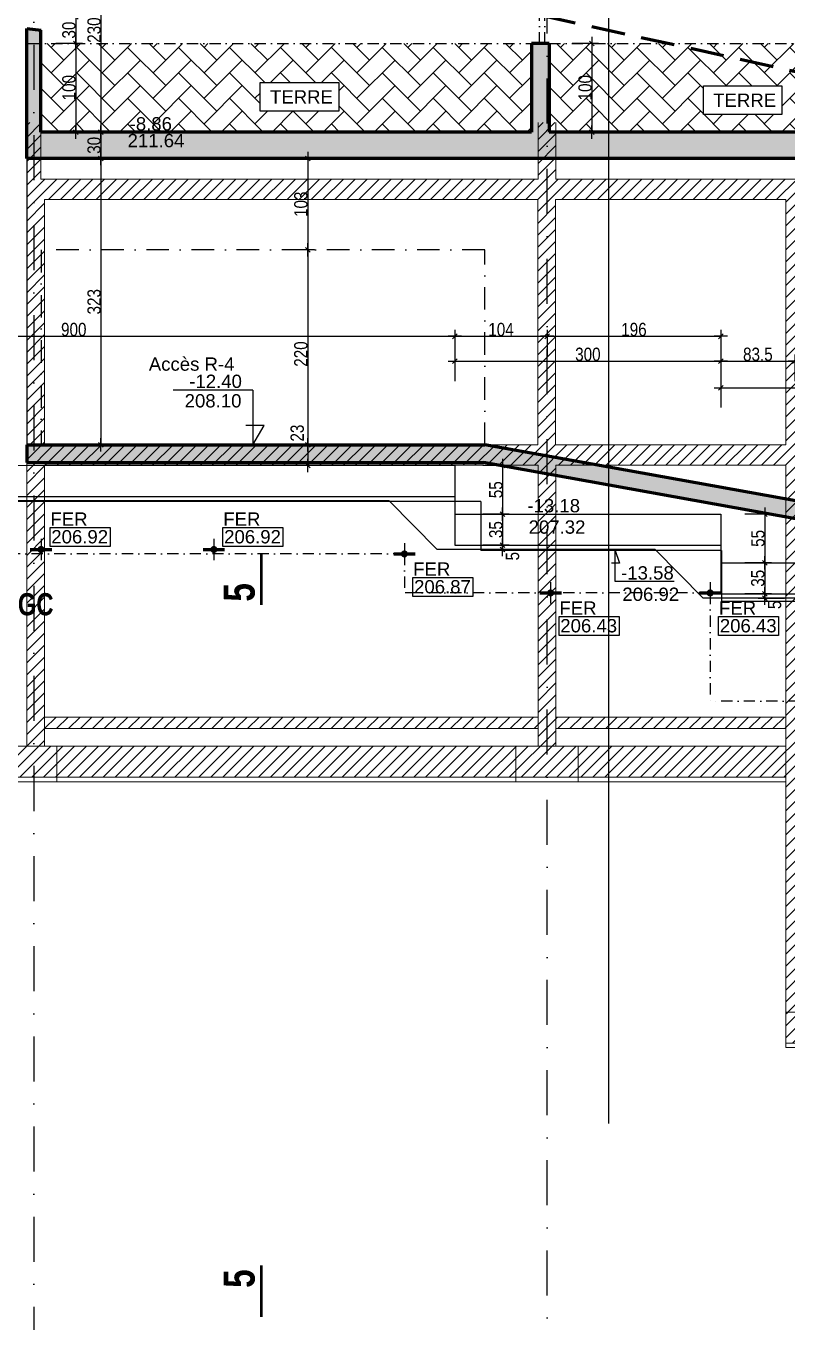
# Model space of a CAD drawing. Header units: millimetres. Extents: x -26249 to 60250, y -21218 to 23336.
# Drawn here: x 15202 to 16061, y 889 to 2352 of the extents above; entities that cross this region are included whole.
import ezdxf
from ezdxf.enums import TextEntityAlignment as Align

# ---------------------------------------------------------------- set-up
doc = ezdxf.new("R2010")
doc.units = ezdxf.units.MM
doc.linetypes.add('CACHEX2', pattern=[19.05, 12.7, -6.35])
doc.linetypes.add('TIRETPTX2', pattern=[50.8, 25.4, -12.7, 0, -12.7])
for name, color, linetype in [('01-coupe soussol', 253, 'Continuous'), ('01_cote_gen', 4, 'Continuous'), ('01_linteaux', 2, 'Continuous'), ('01_poch_BN', 9, 'Continuous'), ('01_poch_murs', 253, 'Continuous'), ('01_texte', 230, 'Continuous'), ('AA_COTES', 2, 'Continuous')]:
    doc.layers.add(name, color=color, linetype=linetype)
doc.layers.add('01_murs_coup', color=5, linetype='Continuous', lineweight=60)
doc.styles.add('impact', font='impact.ttf')
doc.styles.add('MATTE_TXT', font='arial.ttf')
doc.styles.add('STYLE2', font='ARIALN.TTF')
doc.dimstyles.new('JB50', dxfattribs={"dimscale": 0.1, "dimtxt": 150, "dimasz": 15, "dimexe": 0.1, "dimexo": 0.1, "dimgap": 0.09, "dimtad": 1, "dimdec": 1, "dimdsep": 46, "dimtxsty": 'STYLE2', "dimblk1": 'BOND_G', "dimblk2": 'BOND_D', "dimsah": 1, "dimcen": 1.5, "dimdle": 0.01, "dimse1": 1, "dimse2": 1, "dimclrd": 4, "dimclre": 2, "dimclrt": 6, "dimazin": 2, "dimtfac": 2.333333, "dimtdec": 1, "dimtix": 1, "dimtmove": 2, "dimatfit": 3, "dimldrblk": 'BOND_G', "dimfxl": 1, "dimtolj": 1, "dimtzin": 0, "dimarcsym": 0})
pattern_1 = [(45, (-13484.1425, 5706.199), (-6.735192, 6.735192), [])]

# ---------------------------------------------------------------- blocks, each defined once
blk = doc.blocks.new('BOND_G')
at = {"layer": 'AA_COTES', "color": 0}
for p, q in [((0, -5), (0, 15)), ((5, 0), (-5, 0)), ((1.77, 1.77), (-1.77, -1.77))]:
    blk.add_line(p, q, dxfattribs=at)
blk = doc.blocks.new('BOND_D')
at = {"layer": 'AA_COTES', "color": 0}
for p, q in [((5, 0), (-5, 0)), ((-1.77, -1.77), (1.77, 1.77)), ((0, 5), (0, -15))]:
    blk.add_line(p, q, dxfattribs=at)
blk = doc.blocks.new('*D992')
at = {"layer": '01_cote_gen', "color": 4, "lineweight": -2, "transparency": 16777216}
blk.add_line((14787.6, 2001.7), (15684.6, 2001.7), dxfattribs=at)
at = {"layer": 'Defpoints', "color": 0, "transparency": 16777216}
for p in [(15686.1, 2001.7), (14786.1, 1824.8), (15686.1, 1824.8)]:
    blk.add_point(p, dxfattribs=at)
at = {"layer": '01_cote_gen', "color": 4, "lineweight": -2, "transparency": 16777216, "xscale": 1.5, "yscale": 1.5, "zscale": 1.5, "rotation": 180}
blk.add_blockref('BOND_G', (14786.1, 2001.7), dxfattribs=at)
at = {"layer": '01_cote_gen', "color": 4, "lineweight": -2, "transparency": 16777216, "xscale": 1.5, "yscale": 1.5, "zscale": 1.5}
blk.add_blockref('BOND_D', (15686.1, 2001.7), dxfattribs=at)
at = {"layer": '01_cote_gen', "color": 6, "transparency": 16777216, "insert": (15256, 2009.3), "char_height": 15, "attachment_point": 5, "style": 'STYLE2'}
blk.add_mtext('\\A1;900', dxfattribs=at)
blk = doc.blocks.new('*D995')
at = {"layer": '01_cote_gen', "color": 4, "lineweight": -2, "transparency": 16777216}
blk.add_line((15687.6, 1973.6), (15984.6, 1973.6), dxfattribs=at)
at = {"layer": 'Defpoints', "color": 0, "transparency": 16777216}
for p in [(15686.1, 1981.9), (15986.1, 1973.6), (15986.1, 1772.7)]:
    blk.add_point(p, dxfattribs=at)
at = {"layer": '01_cote_gen', "color": 4, "lineweight": -2, "transparency": 16777216, "xscale": 1.5, "yscale": 1.5, "zscale": 1.5, "rotation": 180}
blk.add_blockref('BOND_G', (15686.1, 1973.6), dxfattribs=at)
at = {"layer": '01_cote_gen', "color": 4, "lineweight": -2, "transparency": 16777216, "xscale": 1.5, "yscale": 1.5, "zscale": 1.5}
blk.add_blockref('BOND_D', (15986.1, 1973.6), dxfattribs=at)
at = {"layer": '01_cote_gen', "color": 6, "transparency": 16777216, "insert": (15836.1, 1981.3), "char_height": 15, "attachment_point": 5, "style": 'STYLE2'}
blk.add_mtext('\\A1;300', dxfattribs=at)
blk = doc.blocks.new('*D996')
at = {"layer": '01_cote_gen', "color": 4, "lineweight": -2, "transparency": 16777216}
blk.add_line((15987.6, 1943.7), (16284.6, 1943.7), dxfattribs=at)
at = {"layer": 'Defpoints', "color": 0, "transparency": 16777216}
for p in [(15986.1, 1951.1), (16286.1, 1943.7), (16286.1, 1746.3)]:
    blk.add_point(p, dxfattribs=at)
at = {"layer": '01_cote_gen', "color": 4, "lineweight": -2, "transparency": 16777216, "xscale": 1.5, "yscale": 1.5, "zscale": 1.5, "rotation": 180}
blk.add_blockref('BOND_G', (15986.1, 1943.7), dxfattribs=at)
at = {"layer": '01_cote_gen', "color": 4, "lineweight": -2, "transparency": 16777216, "xscale": 1.5, "yscale": 1.5, "zscale": 1.5}
blk.add_blockref('BOND_D', (16286.1, 1943.7), dxfattribs=at)
at = {"layer": '01_cote_gen', "color": 6, "transparency": 16777216, "insert": (16136.1, 1951.3), "char_height": 15, "attachment_point": 5, "style": 'STYLE2'}
blk.add_mtext('\\A1;300', dxfattribs=at)
blk = doc.blocks.new('*D997')
at = {"layer": '01_cote_gen', "color": 4, "lineweight": -2, "transparency": 16777216}
blk.add_line((15687.6, 2001.7), (15788.6, 2001.7), dxfattribs=at)
at = {"layer": 'Defpoints', "color": 0, "transparency": 16777216}
for p in [(15686.1, 1994.2), (15790.1, 2001.7), (15790.1, -192.7)]:
    blk.add_point(p, dxfattribs=at)
at = {"layer": '01_cote_gen', "color": 4, "lineweight": -2, "transparency": 16777216, "xscale": 1.5, "yscale": 1.5, "zscale": 1.5, "rotation": 180}
blk.add_blockref('BOND_G', (15686.1, 2001.7), dxfattribs=at)
at = {"layer": '01_cote_gen', "color": 4, "lineweight": -2, "transparency": 16777216, "xscale": 1.5, "yscale": 1.5, "zscale": 1.5}
blk.add_blockref('BOND_D', (15790.1, 2001.7), dxfattribs=at)
at = {"layer": '01_cote_gen', "color": 6, "transparency": 16777216, "insert": (15738.1, 2009.3), "char_height": 15, "attachment_point": 5, "style": 'STYLE2'}
blk.add_mtext('\\A1;104', dxfattribs=at)
blk = doc.blocks.new('*D998')
at = {"layer": '01_cote_gen', "color": 4, "lineweight": -2, "transparency": 16777216}
blk.add_line((15791.6, 2001.7), (15984.6, 2001.7), dxfattribs=at)
at = {"layer": 'Defpoints', "color": 0, "transparency": 16777216}
for p in [(15790.1, 1994.2), (15986.1, 2001.7), (15986.1, 1951.2)]:
    blk.add_point(p, dxfattribs=at)
at = {"layer": '01_cote_gen', "color": 4, "lineweight": -2, "transparency": 16777216, "xscale": 1.5, "yscale": 1.5, "zscale": 1.5, "rotation": 180}
blk.add_blockref('BOND_G', (15790.1, 2001.7), dxfattribs=at)
at = {"layer": '01_cote_gen', "color": 4, "lineweight": -2, "transparency": 16777216, "xscale": 1.5, "yscale": 1.5, "zscale": 1.5}
blk.add_blockref('BOND_D', (15986.1, 2001.7), dxfattribs=at)
at = {"layer": '01_cote_gen', "color": 6, "transparency": 16777216, "insert": (15888.1, 2009.3), "char_height": 15, "attachment_point": 5, "style": 'STYLE2'}
blk.add_mtext('\\A1;196', dxfattribs=at)
blk = doc.blocks.new('*D1024')
at = {"layer": '01_cote_gen', "color": 4, "lineweight": -2, "transparency": 16777216}
blk.add_line((15987.6, 1973.6), (16068.2, 1973.6), dxfattribs=at)
at = {"layer": 'Defpoints', "color": 0, "transparency": 16777216}
for p in [(16069.7, 1973.6), (15986.1, 1921.2), (16069.7, -215.4)]:
    blk.add_point(p, dxfattribs=at)
at = {"layer": '01_cote_gen', "color": 4, "lineweight": -2, "transparency": 16777216, "xscale": 1.5, "yscale": 1.5, "zscale": 1.5, "rotation": 180}
blk.add_blockref('BOND_G', (15986.1, 1973.6), dxfattribs=at)
at = {"layer": '01_cote_gen', "color": 4, "lineweight": -2, "transparency": 16777216, "xscale": 1.5, "yscale": 1.5, "zscale": 1.5}
blk.add_blockref('BOND_D', (16069.7, 1973.6), dxfattribs=at)
at = {"layer": '01_cote_gen', "color": 6, "transparency": 16777216, "insert": (16027.9, 1981.3), "char_height": 15, "attachment_point": 5, "style": 'STYLE2'}
blk.add_mtext('\\A1;83.5', dxfattribs=at)
blk = doc.blocks.new('*D1026')
at = {"layer": '01_cote_gen', "color": 4, "lineweight": -2, "transparency": 16777216}
blk.add_line((15739.9, 1854.6), (15739.9, 1802.6), dxfattribs=at)
at = {"layer": 'Defpoints', "color": 0, "transparency": 16777216}
for p in [(15686.1, 1856.1), (15701.7, 1801.1), (15739.9, 1801.1)]:
    blk.add_point(p, dxfattribs=at)
at = {"layer": '01_cote_gen', "color": 4, "lineweight": -2, "transparency": 16777216, "xscale": 1.5, "yscale": 1.5, "zscale": 1.5}
for name, p, rotation in [('BOND_G', (15739.9, 1856.1), 90), ('BOND_D', (15739.9, 1801.1), 270)]:
    blk.add_blockref(name, p, dxfattribs=dict(at, rotation=rotation))
at = {"layer": '01_cote_gen', "color": 6, "transparency": 16777216, "insert": (15732.3, 1828.6), "char_height": 15, "attachment_point": 5, "rotation": 90, "style": 'STYLE2'}
blk.add_mtext('\\A1;55', dxfattribs=at)
blk = doc.blocks.new('*D1027')
at = {"layer": '01_cote_gen', "color": 4, "lineweight": -2, "transparency": 16777216}
blk.add_line((16035.6, 1799.7), (16035.6, 1747.7), dxfattribs=at)
at = {"layer": 'Defpoints', "color": 0, "transparency": 16777216}
for p in [(15986.1, 1801.2), (15986.1, 1746.2), (16035.6, 1746.2)]:
    blk.add_point(p, dxfattribs=at)
at = {"layer": '01_cote_gen', "color": 4, "lineweight": -2, "transparency": 16777216, "xscale": 1.5, "yscale": 1.5, "zscale": 1.5}
for name, p, rotation in [('BOND_G', (16035.6, 1801.2), 90), ('BOND_D', (16035.6, 1746.2), 270)]:
    blk.add_blockref(name, p, dxfattribs=dict(at, rotation=rotation))
at = {"layer": '01_cote_gen', "color": 6, "transparency": 16777216, "insert": (16028, 1773.7), "char_height": 15, "attachment_point": 5, "rotation": 90, "style": 'STYLE2'}
blk.add_mtext('\\A1;55', dxfattribs=at)
blk = doc.blocks.new('*D1028')
at = {"layer": '01_cote_gen', "color": 4, "lineweight": -2, "transparency": 16777216}
blk.add_line((15739.9, 1799.6), (15739.9, 1767.6), dxfattribs=at)
at = {"layer": 'Defpoints', "color": 0, "transparency": 16777216}
for p in [(15726.1, 1801.1), (15730.4, 1766.1), (15739.9, 1766.1)]:
    blk.add_point(p, dxfattribs=at)
at = {"layer": '01_cote_gen', "color": 4, "lineweight": -2, "transparency": 16777216, "xscale": 1.5, "yscale": 1.5, "zscale": 1.5}
for name, p, rotation in [('BOND_G', (15739.9, 1801.1), 90), ('BOND_D', (15739.9, 1766.1), 270)]:
    blk.add_blockref(name, p, dxfattribs=dict(at, rotation=rotation))
at = {"layer": '01_cote_gen', "color": 6, "transparency": 16777216, "insert": (15732.3, 1783.6), "char_height": 15, "attachment_point": 5, "rotation": 90, "style": 'STYLE2'}
blk.add_mtext('\\A1;35', dxfattribs=at)
blk = doc.blocks.new('*D1029')
at = {"layer": '01_cote_gen', "color": 4, "lineweight": -2, "transparency": 16777216}
blk.add_line((15739.9, 1762.6), (15739.9, 1764.6), dxfattribs=at)
at = {"layer": 'Defpoints', "color": 0, "transparency": 16777216}
for p in [(15739.9, 1766.1), (15745.2, 1766.1), (15745.2, 1761.1)]:
    blk.add_point(p, dxfattribs=at)
at = {"layer": '01_cote_gen', "color": 4, "lineweight": -2, "transparency": 16777216, "xscale": 1.5, "yscale": 1.5, "zscale": 1.5}
for name, p, rotation in [('BOND_D', (15739.9, 1766.1), 90), ('BOND_G', (15739.9, 1761.1), 270)]:
    blk.add_blockref(name, p, dxfattribs=dict(at, rotation=rotation))
at = {"layer": '01_cote_gen', "color": 6, "transparency": 16777216, "insert": (15751.1, 1753.6), "char_height": 15, "attachment_point": 5, "rotation": 90, "style": 'STYLE2'}
blk.add_mtext('\\A1;5', dxfattribs=at)
blk = doc.blocks.new('*D1030')
at = {"layer": '01_cote_gen', "color": 4, "lineweight": -2, "transparency": 16777216}
blk.add_line((15520, 1877.7), (15520, 1857.6), dxfattribs=at)
at = {"layer": 'Defpoints', "color": 0, "transparency": 16777216}
for p in [(15520.5, 1879.2), (15520, 1856.1), (15520.5, 1856.1)]:
    blk.add_point(p, dxfattribs=at)
at = {"layer": '01_cote_gen', "color": 4, "lineweight": -2, "transparency": 16777216, "xscale": 1.5, "yscale": 1.5, "zscale": 1.5}
for name, p, rotation in [('BOND_G', (15520, 1879.2), 90), ('BOND_D', (15520, 1856.1), 270)]:
    blk.add_blockref(name, p, dxfattribs=dict(at, rotation=rotation))
at = {"layer": '01_cote_gen', "color": 6, "transparency": 16777216, "insert": (15508.2, 1892.5), "char_height": 15, "attachment_point": 5, "rotation": 90, "style": 'STYLE2'}
blk.add_mtext('\\A1;23', dxfattribs=at)
blk = doc.blocks.new('*D1031')
at = {"layer": '01_cote_gen', "color": 4, "lineweight": -2, "transparency": 16777216}
blk.add_line((16035.6, 1744.7), (16035.6, 1712.7), dxfattribs=at)
at = {"layer": 'Defpoints', "color": 0, "transparency": 16777216}
for p in [(16021.8, 1746.2), (16026, 1711.2), (16035.6, 1711.2)]:
    blk.add_point(p, dxfattribs=at)
at = {"layer": '01_cote_gen', "color": 4, "lineweight": -2, "transparency": 16777216, "xscale": 1.5, "yscale": 1.5, "zscale": 1.5}
for name, p, rotation in [('BOND_G', (16035.6, 1746.2), 90), ('BOND_D', (16035.6, 1711.2), 270)]:
    blk.add_blockref(name, p, dxfattribs=dict(at, rotation=rotation))
at = {"layer": '01_cote_gen', "color": 6, "transparency": 16777216, "insert": (16027.9, 1728.7), "char_height": 15, "attachment_point": 5, "rotation": 90, "style": 'STYLE2'}
blk.add_mtext('\\A1;35', dxfattribs=at)
blk = doc.blocks.new('*D1032')
at = {"layer": '01_cote_gen', "color": 4, "lineweight": -2, "transparency": 16777216}
blk.add_line((16035.6, 1707.7), (16035.6, 1709.7), dxfattribs=at)
at = {"layer": 'Defpoints', "color": 0, "transparency": 16777216}
for p in [(16035.6, 1711.2), (16040.9, 1711.2), (16040.9, 1706.2)]:
    blk.add_point(p, dxfattribs=at)
at = {"layer": '01_cote_gen', "color": 4, "lineweight": -2, "transparency": 16777216, "xscale": 1.5, "yscale": 1.5, "zscale": 1.5}
for name, p, rotation in [('BOND_D', (16035.6, 1711.2), 90), ('BOND_G', (16035.6, 1706.2), 270)]:
    blk.add_blockref(name, p, dxfattribs=dict(at, rotation=rotation))
at = {"layer": '01_cote_gen', "color": 6, "transparency": 16777216, "insert": (16046.8, 1698.7), "char_height": 15, "attachment_point": 5, "rotation": 90, "style": 'STYLE2'}
blk.add_mtext('\\A1;5', dxfattribs=at)
blk = doc.blocks.new('*D1122')
at = {"layer": '01_cote_gen', "color": 4, "lineweight": -2, "transparency": 16777216}
blk.add_line((15286.7, 2460.7), (15286.7, 2233.7), dxfattribs=at)
at = {"layer": 'Defpoints', "color": 0, "transparency": 16777216}
for p in [(15205.1, 2462.2), (15272.6, 2232.2), (15286.7, 2232.2)]:
    blk.add_point(p, dxfattribs=at)
at = {"layer": '01_cote_gen', "color": 4, "lineweight": -2, "transparency": 16777216, "xscale": 1.5, "yscale": 1.5, "zscale": 1.5}
for name, p, rotation in [('BOND_G', (15286.7, 2462.2), 90), ('BOND_D', (15286.7, 2232.2), 270)]:
    blk.add_blockref(name, p, dxfattribs=dict(at, rotation=rotation))
at = {"layer": '01_cote_gen', "color": 6, "transparency": 16777216, "insert": (15279, 2347.2), "char_height": 15, "attachment_point": 5, "rotation": 90, "style": 'STYLE2'}
blk.add_mtext('\\A1;230', dxfattribs=at)
blk = doc.blocks.new('*D1124')
at = {"layer": '01_cote_gen', "color": 4, "lineweight": -2, "transparency": 16777216}
blk.add_line((15258.3, 2360.7), (15258.3, 2333.7), dxfattribs=at)
at = {"layer": 'Defpoints', "color": 0, "transparency": 16777216}
for p in [(15148.2, 2362.2), (15148.2, 2332.2), (15258.3, 2332.2)]:
    blk.add_point(p, dxfattribs=at)
at = {"layer": '01_cote_gen', "color": 4, "lineweight": -2, "transparency": 16777216, "xscale": 1.5, "yscale": 1.5, "zscale": 1.5}
for name, p, rotation in [('BOND_G', (15258.3, 2362.2), 90), ('BOND_D', (15258.3, 2332.2), 270)]:
    blk.add_blockref(name, p, dxfattribs=dict(at, rotation=rotation))
at = {"layer": '01_cote_gen', "color": 6, "transparency": 16777216, "insert": (15250.6, 2347.2), "char_height": 15, "attachment_point": 5, "rotation": 90, "style": 'STYLE2'}
blk.add_mtext('\\A1;30', dxfattribs=at)
blk = doc.blocks.new('*D1125')
at = {"layer": '01_cote_gen', "color": 4, "lineweight": -2, "transparency": 16777216}
blk.add_line((15840.7, 2330.7), (15840.7, 2233.7), dxfattribs=at)
at = {"layer": 'Defpoints', "color": 0, "transparency": 16777216}
for p in [(15792.4, 2332.2), (15801.8, 2232.2), (15840.7, 2232.2)]:
    blk.add_point(p, dxfattribs=at)
at = {"layer": '01_cote_gen', "color": 4, "lineweight": -2, "transparency": 16777216, "xscale": 1.5, "yscale": 1.5, "zscale": 1.5}
for name, p, rotation in [('BOND_G', (15840.7, 2332.2), 90), ('BOND_D', (15840.7, 2232.2), 270)]:
    blk.add_blockref(name, p, dxfattribs=dict(at, rotation=rotation))
at = {"layer": '01_cote_gen', "color": 6, "transparency": 16777216, "insert": (15833, 2282.2), "char_height": 15, "attachment_point": 5, "rotation": 90, "style": 'STYLE2'}
blk.add_mtext('\\A1;100', dxfattribs=at)
blk = doc.blocks.new('*D1169')
at = {"layer": '01_cote_gen', "color": 4, "lineweight": -2, "transparency": 16777216}
blk.add_line((15286.7, 2230.7), (15286.7, 2203.7), dxfattribs=at)
at = {"layer": 'Defpoints', "color": 0, "transparency": 16777216}
for p in [(15306.8, 2232.2), (15286.7, 2202.2), (15331.5, 2202.2)]:
    blk.add_point(p, dxfattribs=at)
at = {"layer": '01_cote_gen', "color": 4, "lineweight": -2, "transparency": 16777216, "xscale": 1.5, "yscale": 1.5, "zscale": 1.5}
for name, p, rotation in [('BOND_G', (15286.7, 2232.2), 90), ('BOND_D', (15286.7, 2202.2), 270)]:
    blk.add_blockref(name, p, dxfattribs=dict(at, rotation=rotation))
at = {"layer": '01_cote_gen', "color": 6, "transparency": 16777216, "insert": (15279, 2217.2), "char_height": 15, "attachment_point": 5, "rotation": 90, "style": 'STYLE2'}
blk.add_mtext('\\A1;30', dxfattribs=at)
blk = doc.blocks.new('*D1170')
at = {"layer": '01_cote_gen', "color": 4, "lineweight": -2, "transparency": 16777216}
blk.add_line((15286.7, 2200.7), (15286.7, 1880.7), dxfattribs=at)
at = {"layer": 'Defpoints', "color": 0, "transparency": 16777216}
for p in [(15326.9, 2202.2), (15286.7, 1879.2), (15302.6, 1879.2)]:
    blk.add_point(p, dxfattribs=at)
at = {"layer": '01_cote_gen', "color": 4, "lineweight": -2, "transparency": 16777216, "xscale": 1.5, "yscale": 1.5, "zscale": 1.5}
for name, p, rotation in [('BOND_G', (15286.7, 2202.2), 90), ('BOND_D', (15286.7, 1879.2), 270)]:
    blk.add_blockref(name, p, dxfattribs=dict(at, rotation=rotation))
at = {"layer": '01_cote_gen', "color": 6, "transparency": 16777216, "insert": (15279, 2040.7), "char_height": 15, "attachment_point": 5, "rotation": 90, "style": 'STYLE2'}
blk.add_mtext('\\A1;323', dxfattribs=at)
blk = doc.blocks.new('*D1171')
at = {"layer": '01_cote_gen', "color": 4, "lineweight": -2, "transparency": 16777216}
blk.add_line((15258.3, 2330.7), (15258.3, 2233.7), dxfattribs=at)
at = {"layer": 'Defpoints', "color": 0, "transparency": 16777216}
for p in [(15209.8, 2332.2), (15205.1, 2232.2), (15258.3, 2232.2)]:
    blk.add_point(p, dxfattribs=at)
at = {"layer": '01_cote_gen', "color": 4, "lineweight": -2, "transparency": 16777216, "xscale": 1.5, "yscale": 1.5, "zscale": 1.5}
for name, p, rotation in [('BOND_G', (15258.3, 2332.2), 90), ('BOND_D', (15258.3, 2232.2), 270)]:
    blk.add_blockref(name, p, dxfattribs=dict(at, rotation=rotation))
at = {"layer": '01_cote_gen', "color": 6, "transparency": 16777216, "insert": (15250.6, 2282.2), "char_height": 15, "attachment_point": 5, "rotation": 90, "style": 'STYLE2'}
blk.add_mtext('\\A1;100', dxfattribs=at)
blk = doc.blocks.new('*D1212')
at = {"layer": '01_cote_gen', "color": 4, "lineweight": -2, "transparency": 16777216}
blk.add_line((15520, 2097.7), (15520, 1880.7), dxfattribs=at)
at = {"layer": 'Defpoints', "color": 0, "transparency": 16777216}
for p in [(15539.9, 2099.2), (15520, 1879.2), (15547.3, 1879.2)]:
    blk.add_point(p, dxfattribs=at)
at = {"layer": '01_cote_gen', "color": 4, "lineweight": -2, "transparency": 16777216, "xscale": 1.5, "yscale": 1.5, "zscale": 1.5}
for name, p, rotation in [('BOND_G', (15520, 2099.2), 90), ('BOND_D', (15520, 1879.2), 270)]:
    blk.add_blockref(name, p, dxfattribs=dict(at, rotation=rotation))
at = {"layer": '01_cote_gen', "color": 6, "transparency": 16777216, "insert": (15512.3, 1981.7), "char_height": 15, "attachment_point": 5, "rotation": 90, "style": 'STYLE2'}
blk.add_mtext('\\A1;220', dxfattribs=at)
blk = doc.blocks.new('*D1271')
at = {"layer": '01_cote_gen', "color": 4, "lineweight": -2, "transparency": 16777216}
blk.add_line((15520, 2200.7), (15520, 2100.7), dxfattribs=at)
at = {"layer": 'Defpoints', "color": 0, "transparency": 16777216}
for p in [(15542, 2202.2), (15520, 2099.2), (15542, 2099.2)]:
    blk.add_point(p, dxfattribs=at)
at = {"layer": '01_cote_gen', "color": 4, "lineweight": -2, "transparency": 16777216, "xscale": 1.5, "yscale": 1.5, "zscale": 1.5}
for name, p, rotation in [('BOND_G', (15520, 2202.2), 90), ('BOND_D', (15520, 2099.2), 270)]:
    blk.add_blockref(name, p, dxfattribs=dict(at, rotation=rotation))
at = {"layer": '01_cote_gen', "color": 6, "transparency": 16777216, "insert": (15512.3, 2150.7), "char_height": 15, "attachment_point": 5, "rotation": 90, "style": 'STYLE2'}
blk.add_mtext('\\A1;103', dxfattribs=at)

msp = doc.modelspace()

# ---------------------------------------------------------------- hatches: boundary and pattern name
at = {"layer": '01-coupe soussol'}
h = msp.add_hatch(dxfattribs=at)
h.set_pattern_fill('ANSI31', color=256, scale=3)
h.set_pattern_definition(pattern_1)
h.paths.add_polyline_path([(14178.055, 1572.168), (13828.381, 1572.168), (13828.381, 1559.168), (14178.055, 1559.168)])
h.paths.add_polyline_path([(14604.055, 1572.168), (14196.055, 1572.168), (14196.055, 1559.168), (14604.055, 1559.168)])
h.paths.add_polyline_path([(14221.184, 1539.168), (14151.184, 1539.168), (14151.184, 1504.168), (14221.184, 1504.168)])
h.paths.add_polyline_path([(14579.184, 1539.168), (14221.184, 1539.168), (14221.184, 1504.168), (14579.184, 1504.168)])
h.paths.add_polyline_path([(15166.978, 1539.168), (14649.184, 1539.168), (14649.184, 1504.168), (15166.978, 1504.168)])
h.paths.add_polyline_path([(15180.978, 1572.168), (14624.055, 1572.168), (14624.055, 1559.168), (15180.978, 1559.168)])
h.paths.add_polyline_path([(15779.845, 1572.168), (15222.978, 1572.168), (15222.978, 1559.168), (15779.845, 1559.168)], flags=17)
h.paths.add_polyline_path([(15754.974, 1539.168), (15236.978, 1539.168), (15236.978, 1504.168), (15754.974, 1504.168)], flags=17)
h.paths.add_polyline_path([(15824.974, 1539.168), (15754.974, 1539.168), (15754.974, 1504.168), (15824.974, 1504.168)], flags=17)
h.paths.add_polyline_path([(16059.574, 1539.168), (15824.974, 1539.168), (15824.974, 1504.168), (16059.574, 1504.168)], flags=17)
h.paths.add_polyline_path([(16059.574, 1572.168), (15799.845, 1572.168), (15799.845, 1559.168), (16059.574, 1559.168)], flags=17)
h.paths.add_polyline_path([(18803.574, 2172.168), (18803.574, 2242.819), (18787.574, 2242.819), (18787.574, 2172.168), (18054.574, 2172.168), (18054.574, 2242.819), (18036.574, 2242.819), (18036.574, 2172.168), (17435.574, 2172.168), (17435.574, 2242.819), (17419.574, 2242.819), (17419.574, 2167.168), (17111.574, 2167.168), (17111.574, 2197.168), (17091.574, 2197.168), (17091.574, 2167.168), (16623.574, 2167.168), (16623.574, 2242.819), (16605.574, 2242.819), (16605.574, 2179.168), (15799.978, 2179.168), (15799.978, 2242.819), (15779.978, 2242.819), (15779.978, 2179.168), (15218.978, 2179.168), (15218.978, 2242.819), (15202.978, 2242.819), (15202.978, 2179.168), (15202.978, 1879.168), (15202.978, 1539.168), (15222.978, 1539.168), (15222.978, 1856.168), (15779.845, 1856.168), (15779.845, 1539.168), (15799.845, 1539.168), (15799.845, 1856.168), (16059.574, 1856.168), (16059.574, 1239.168), (16079.574, 1239.168), (16079.574, 1552.168), (16605.574, 1552.168), (16605.574, 1272.168), (16625.574, 1272.168), (16625.574, 1552.168), (17139.574, 1552.168), (17139.574, 1272.168), (17159.574, 1272.168), (17159.574, 1552.168), (17419.575, 1552.168), (17419.575, 1272.168), (17439.575, 1272.168), (17439.575, 1552.168), (18028.584, 1552.168), (18028.584, 1239.168), (18053.584, 1239.168), (18053.584, 1552.168), (18783.574, 1552.168), (18783.574, 1239.168), (18803.574, 1239.168), (18803.574, 1552.168), (18803.574, 1572.168)])
h.paths.add_polyline_path([(15799.574, 1879.168), (15799.574, 2156.168), (16059.574, 2156.168), (16059.574, 1879.168)], flags=16)
h.paths.add_polyline_path([(15779.574, 1879.168), (15222.978, 1879.168), (15222.978, 2156.168), (15779.574, 2156.168)], flags=16)
h.paths.add_polyline_path([(16079.574, 1856.168), (16605.574, 1856.168), (16605.574, 1572.168), (16079.574, 1572.168)], flags=16)
h.paths.add_polyline_path([(16079.574, 1879.168), (16079.574, 2156.168), (16605.574, 2156.168), (16605.574, 1879.168)], flags=16)
h.paths.add_polyline_path([(16625.574, 1856.168), (17139.574, 1856.168), (17139.574, 1572.168), (16625.574, 1572.168)], flags=16)
h.paths.add_polyline_path([(16625.574, 1879.168), (16625.574, 2147.168), (17139.574, 2147.168), (17139.574, 1879.168)], flags=16)
h.paths.add_polyline_path([(17159.574, 1856.168), (17419.575, 1856.168), (17419.575, 1572.168), (17159.574, 1572.168)], flags=16)
h.paths.add_polyline_path([(17159.574, 1879.168), (17159.574, 2147.168), (17419.574, 2147.168), (17419.574, 1879.168), (17439.574, 1879.168), (17439.574, 2152.168), (18035.574, 2152.168), (18035.574, 1879.168)], flags=16)
h.paths.add_polyline_path([(17439.575, 1856.168), (18033.584, 1856.168), (18033.584, 1572.168), (17439.575, 1572.168)], flags=16)
h.paths.add_polyline_path([(18053.584, 1820.168), (18095.886, 1820.168), (18095.886, 1840.168), (18613.574, 1840.168), (18613.574, 1572.168), (18053.584, 1572.168)], flags=16)
h.paths.add_polyline_path([(18053.886, 1890.168), (18053.886, 2152.168), (18182.574, 2152.168), (18182.574, 1890.168)], flags=16)
h.paths.add_polyline_path([(18202.574, 1890.168), (18202.574, 2152.168), (18427.575, 2152.168), (18427.575, 1890.168)], flags=16)
h.paths.add_polyline_path([(18447.575, 1890.168), (18447.575, 2152.168), (18787.574, 2152.168), (18787.574, 1890.168)], flags=16)
h.paths.add_polyline_path([(18633.574, 1840.168), (18783.574, 1840.168), (18783.574, 1572.168), (18633.574, 1572.168)], flags=16)
h = msp.add_hatch(dxfattribs=at)
h.set_pattern_fill('ANSI31', color=256, scale=3)
h.set_pattern_definition(pattern_1)
h.paths.add_polyline_path([(15236.978, 1539.168), (15166.978, 1539.168), (15166.978, 1504.168), (15236.978, 1504.168)])
h.paths.add_polyline_path([(14649.184, 1539.168), (14579.184, 1539.168), (14579.184, 1504.168), (14649.184, 1504.168)])
h = msp.add_hatch(dxfattribs=at)
h.set_pattern_fill('ANSI31', color=256, scale=3)
h.set_pattern_definition(pattern_1)
h.paths.add_polyline_path([(16605.574, 1272.168), (16079.574, 1272.168), (16079.574, 1259.168), (16605.574, 1259.168)])
h.paths.add_polyline_path([(16129.574, 1239.168), (16059.574, 1239.168), (16059.574, 1204.168), (16129.574, 1204.168)])
h.paths.add_polyline_path([(17139.574, 1272.168), (16625.574, 1272.168), (16625.574, 1259.168), (17139.574, 1259.168)])
h.paths.add_polyline_path([(17419.575, 1272.168), (17159.574, 1272.168), (17159.574, 1259.168), (17419.575, 1259.168)])
h.paths.add_polyline_path([(17439.575, 1259.168), (17419.575, 1259.168), (17419.575, 1239.168), (17439.575, 1239.168)])
h.paths.add_polyline_path([(17439.575, 1272.168), (17419.575, 1272.168), (17419.575, 1259.168), (17439.575, 1259.168)])
h.paths.add_polyline_path([(18028.584, 1272.168), (17439.575, 1272.168), (17439.575, 1259.168), (18028.584, 1259.168)])
at = {"layer": '01_poch_murs'}
h = msp.add_hatch(color=256, dxfattribs=at)
h.dxf.hatch_style = 1
h.paths.add_polyline_path([(16325.086, 2244.527), (16305.086, 2248.943), (16305.086, 2232.167), (15792.367, 2232.167), (15792.367, 2332.167), (15772.367, 2332.167), (15772.367, 2232.167), (15218.94, 2232.167), (15218.94, 2347.167), (15202.94, 2349.167), (15202.94, 2202.167), (16305.086, 2202.167), (16305.086, 2074.167), (16603.651, 2074.167), (16603.651, 1936.168), (17236.178, 1936.168), (17236.178, 1822.168), (18502.219, 1822.168), (18328.49, 1847.168), (17439.651, 1847.168), (17439.651, 1892.168), (17419.651, 1892.168), (17419.651, 1847.168), (17256.178, 1847.168), (17256.178, 2025.168), (17236.178, 2025.168), (17236.178, 1961.168), (16623.651, 1961.168), (16623.651, 2159.167), (16603.651, 2159.167), (16603.651, 2099.167), (16325.086, 2099.167)])
h.paths.add_polyline_path([(16325.086, 2332.167), (16305.086, 2332.167), (16305.086, 2248.943), (16325.086, 2244.527)], flags=17)
h.paths.add_polyline_path([(18803.65, 1892.168), (18787.651, 1892.168), (18787.651, 1847.168), (18328.49, 1847.168), (18502.219, 1822.168), (18787.651, 1822.168), (18787.651, 1781.094), (18803.65, 1778.791)])
h.paths.add_polyline_path([(18803.65, 1778.791), (18787.651, 1781.094), (18787.651, 1674.206), (18803.65, 1674.206)])
h.paths.add_polyline_path([(18046.95, 1572.168), (17425.991, 1572.168), (15719.991, 1879.168), (15202.94, 1879.168), (15202.94, 1859.168), (15718.206, 1859.168), (17424.206, 1552.168), (18045.165, 1552.168), (18803.65, 1415.644), (18803.65, 1435.965)])
h = msp.add_hatch(dxfattribs=at)
h.set_pattern_fill('AR-HBONE', color=256, scale=0.2)
h.paths.add_polyline_path([(15772.367, 2332.167), (15218.94, 2332.167), (15218.94, 2232.167), (15772.367, 2232.167)])
h.paths.add_polyline_path([(15554.954, 2255.648), (15466.364, 2255.648), (15466.364, 2287.941), (15554.954, 2287.941)], flags=16)
h.paths.add_polyline_path([(15266.119, 2263.586), (15266.119, 2299.756), (15234.891, 2299.756), (15234.891, 2263.586)], flags=24)
h.paths.add_polyline_path([(15473.659, 2260.59), (15552.179, 2260.59), (15552.179, 2283.09), (15473.659, 2283.09)], flags=8)
h.paths.add_polyline_path([(15315.218, 2229.856), (15370.639, 2229.856), (15370.639, 2252.832), (15315.218, 2252.832)], flags=9)
h = msp.add_hatch(dxfattribs=at)
h.set_pattern_fill('AR-HBONE', color=256, scale=0.2)
h.paths.add_polyline_path([(16069.651, 2300.814), (15927.292, 2332.167), (15792.367, 2332.167), (15792.367, 2232.167), (16069.651, 2232.167)])
h.paths.add_polyline_path([(15966.459, 2284.179), (16055.05, 2284.179), (16055.05, 2251.885), (15966.459, 2251.885)], flags=16)
h.paths.add_polyline_path([(16305.086, 2332.167), (16069.651, 2332.167), (16069.651, 2300.814), (16272.362, 2256.168), (16305.086, 2248.943)])
h.paths.add_polyline_path([(16069.651, 2332.167), (15927.292, 2332.167), (16069.651, 2300.814)], flags=17)
h.paths.add_polyline_path([(16069.651, 2300.814), (16069.651, 2232.167), (16305.086, 2232.167), (16305.086, 2248.943), (16272.362, 2256.168)])
h.paths.add_polyline_path([(15973.755, 2256.828), (16052.275, 2256.828), (16052.275, 2279.328), (15973.755, 2279.328)], flags=8)
h.paths.add_polyline_path([(16171.906, 2229.856), (16227.327, 2229.856), (16227.327, 2252.832), (16171.906, 2252.832)], flags=9)

# ---------------------------------------------------------------- linework, layer by layer
at = {"color": 5, "elevation": 517158665.099, "flags": 128}
for points in [[(15715.212, 1815.168), (15003.108, 1815.168)], [(15715.212, 1815.168), (15715.212, 1760.168)], [(15986.725, 1760.168), (15715.212, 1760.168)], [(15986.725, 1760.168), (15986.725, 1702.668)], [(16239.251, 1702.668), (15986.725, 1702.668)]]:
    msp.add_lwpolyline(points, dxfattribs=at)
at = {"layer": '01-coupe soussol', "lineweight": 5}
for p, q in [((15202.978, 2179.168), (15202.978, 2242.819)), ((15218.978, 2179.168), (15218.978, 2242.819)), ((15779.978, 2179.168), (15779.978, 2242.819)), ((15799.978, 2179.168), (15799.978, 2242.819)), ((15202.978, 1879.168), (15202.978, 2179.168)), ((15218.978, 2179.168), (15779.978, 2179.168)), ((15799.978, 2179.168), (16605.574, 2179.168)), ((15222.978, 1879.168), (15222.978, 2156.168)), ((15222.978, 2156.168), (15779.574, 2156.168)), ((15779.574, 1879.168), (15779.574, 2156.168)), ((15799.574, 1879.168), (15799.574, 2156.168)), ((15799.574, 2156.168), (16059.574, 2156.168)), ((16059.574, 1879.168), (16059.574, 2156.168)), ((15202.978, 1879.168), (15202.978, 1539.168)), ((15222.978, 1879.168), (15779.574, 1879.168)), ((15799.574, 1879.168), (16059.574, 1879.168)), ((15222.978, 1856.168), (15779.845, 1856.168)), ((15222.978, 1856.168), (15222.978, 1539.168)), ((15779.845, 1856.168), (15779.845, 1539.168)), ((15799.845, 1856.168), (16059.574, 1856.168)), ((15799.845, 1856.168), (15799.845, 1539.168)), ((16059.574, 1856.168), (16059.574, 1199.168)), ((15222.978, 1572.168), (15779.845, 1572.168)), ((15799.845, 1572.168), (16059.574, 1572.168)), ((15222.978, 1559.168), (15779.845, 1559.168)), ((15799.845, 1559.168), (16059.574, 1559.168)), ((15166.978, 1539.168), (15236.978, 1539.168)), ((15236.978, 1539.168), (15236.978, 1499.168)), ((15754.974, 1539.168), (15824.974, 1539.168)), ((15754.974, 1539.168), (15754.974, 1499.168)), ((15824.974, 1539.168), (15824.974, 1499.168)), ((15166.978, 1504.168), (15236.978, 1504.168)), ((15166.978, 1499.168), (15236.978, 1499.168)), ((15754.974, 1504.168), (15824.974, 1504.168)), ((15754.974, 1499.168), (15824.974, 1499.168)), ((16129.574, 1239.168), (16059.574, 1239.168)), ((16129.574, 1204.168), (16059.574, 1204.168)), ((16129.574, 1199.168), (16059.574, 1199.168))]:
    msp.add_line(p, q, dxfattribs=at)
at = {"layer": '01-coupe soussol', "lineweight": 0}
for p, q in [((15236.978, 1539.168), (15754.974, 1539.168)), ((15824.974, 1539.168), (16059.574, 1539.168)), ((15236.978, 1504.168), (15754.974, 1504.168)), ((15236.978, 1499.168), (15754.974, 1499.168)), ((15824.974, 1504.168), (16059.574, 1504.168)), ((15824.974, 1499.168), (16059.574, 1499.168))]:
    msp.add_line(p, q, dxfattribs=at)
at = {"layer": '01_cote_gen', "color": 2, "const_width": 4}
for points in [[(15217.055, 1761.168, 1), (15221.055, 1761.168, 1)], [(15412.055, 1761.168, 1), (15416.055, 1761.168, 1)], [(15627.055, 1756.168, 1), (15631.055, 1756.168, 1)], [(15792.055, 1712.168, 1), (15796.055, 1712.168, 1)], [(15972.055, 1712.168, 1), (15976.055, 1712.168, 1)]]:
    msp.add_lwpolyline(points, format="xyb", close=True, dxfattribs=at)
at = {"layer": '01_linteaux', "linetype": 'TIRETPTX2', "ltscale": 2}
msp.add_line((15790.055, 4.299), (15790.055, 2533.912), dxfattribs=at)
at = {"layer": '01_linteaux', "linetype": 'TIRETPTX2', "ltscale": 0.5}
for p, q in [((15781.367, 2332.167), (15781.367, 2492.167)), ((15787.367, 2332.167), (15787.367, 2492.167)), ((15205.055, 2332.167), (15772.367, 2332.167)), ((15792.367, 2332.167), (16305.086, 2332.167))]:
    msp.add_line(p, q, dxfattribs=at)
at = {"layer": '01_linteaux'}
for p, q in [((15202.94, 2202.167), (15202.94, 1879.168)), ((14786.055, 1856.209), (15686.055, 1856.06)), ((15686.055, 1856.06), (15686.055, 1801.06)), ((15611.969, 1816.061), (14766.055, 1816.209)), ((14786.055, 1821.209), (15686.055, 1821.06)), ((15611.969, 1816.061), (15666.055, 1761.06)), ((15686.055, 1801.06), (15986.055, 1801.194)), ((15686.055, 1801.06), (15686.055, 1766.06)), ((15986.055, 1801.194), (15986.055, 1766.194)), ((15986.055, 1801.194), (15986.055, 1746.194)), ((15912.065, 1761.097), (15666.055, 1761.06)), ((15686.055, 1766.06), (15986.055, 1766.194)), ((15912.065, 1761.097), (15966.055, 1706.194)), ((15986.055, 1746.194), (16286.055, 1746.329)), ((15986.055, 1746.194), (15986.055, 1711.194)), ((15986.055, 1711.194), (16286.055, 1711.329)), ((16212.065, 1706.231), (15966.055, 1706.194))]:
    msp.add_line(p, q, dxfattribs=at)
at = {"layer": '01_linteaux', "linetype": 'TIRETPTX2'}
for p, q in [((15719.651, 2099.168), (15219.055, 2099.168)), ((15219.055, 2099.168), (15219.055, 1879.168)), ((15719.651, 2099.168), (15219.055, 2099.168)), ((15719.651, 1879.168), (15719.651, 2099.168))]:
    msp.add_line(p, q, dxfattribs=at)
at = {"layer": '01_linteaux', "linetype": 'TIRETPTX2', "ltscale": 2}
msp.add_lwpolyline([(15211.055, 2533.912), (15211.055, -1101.776), (15248.508, -1136.145)], dxfattribs=at)
at = {"layer": '01_linteaux', "color": 2, "linetype": 'TIRETPTX2', "ltscale": 2}
for points in [[(15219.055, 1773.262), (15219.055, 1749.075)], [(15414.055, 1773.262), (15414.055, 1749.075)], [(15629.055, 1768.262), (15629.055, 1744.075)], [(15794.055, 1724.262), (15794.055, 1700.075)], [(15974.055, 1724.262), (15974.055, 1700.075)]]:
    msp.add_lwpolyline(points, dxfattribs=at)
at = {"layer": '01_murs_coup'}
for p, q in [((15202.94, 2202.167), (15202.94, 2349.167)), ((15202.94, 2349.167), (15218.94, 2347.167)), ((15218.94, 2232.167), (15218.94, 2347.167)), ((15772.367, 2332.167), (15772.367, 2232.167)), ((15772.367, 2332.167), (15772.367, 2232.167)), ((15792.367, 2332.167), (15772.367, 2332.167)), ((15792.367, 2332.167), (15792.367, 2232.167)), ((15792.367, 2332.167), (15792.367, 2232.167)), ((15772.367, 2232.167), (15218.94, 2232.167)), ((16305.086, 2232.167), (15792.367, 2232.167)), ((16305.086, 2202.167), (15202.94, 2202.167)), ((15202.94, 1879.168), (15202.94, 1859.168)), ((15202.94, 1879.168), (15719.991, 1879.168)), ((17425.991, 1572.168), (15719.991, 1879.168)), ((15202.94, 1859.168), (15718.206, 1859.168)), ((17424.206, 1552.168), (15718.206, 1859.168))]:
    msp.add_line(p, q, dxfattribs=at)
at = {"layer": '01_murs_coup', "color": 2}
for p, q in [((15206.961, 1761.168), (15231.148, 1761.168)), ((15401.961, 1761.168), (15426.148, 1761.168)), ((15616.961, 1756.168), (15641.148, 1756.168)), ((15781.961, 1712.168), (15806.148, 1712.168)), ((15961.961, 1712.168), (15986.148, 1712.168))]:
    msp.add_line(p, q, dxfattribs=at)
at = {"layer": '01_murs_coup', "linetype": 'CACHEX2', "ltscale": 3}
msp.add_lwpolyline([(13488.026, 2849.444), (13898.276, 2756.168), (15673.022, 2388.168), (16272.362, 2256.168), (17563.166, 1971.168), (17904.593, 1908.168), (19739.166, 1644.168), (20425.516, 1537.168), (21080.455, 1438.298)], dxfattribs=at)
at = {"layer": '01_poch_BN'}
msp.add_line((15859.362, 2426.787), (15859.362, 1113.642), dxfattribs=at)
at = {"layer": '01_poch_BN', "color": 5, "linetype": 'TIRETPTX2', "ltscale": 0.5}
for p, q in [((15629.055, 1756.168), (14601.055, 1756.168)), ((15629.055, 1756.168), (15629.055, 1712.168)), ((15974.055, 1712.168), (15629.055, 1712.168)), ((15974.055, 1712.168), (15974.055, 1590.168)), ((16177.651, 1590.168), (15974.055, 1590.168))]:
    msp.add_line(p, q, dxfattribs=at)
at = {"layer": '01_texte'}
for p, q in [((15458.125, 1940.807), (15367.974, 1940.807)), ((15458.125, 1940.807), (15458.133, 1879.168)), ((15470.95, 1901.225), (15450.204, 1901.225)), ((15458.133, 1879.168), (15470.95, 1901.225)), ((15866.639, 1761.067), (15871.911, 1745.748)), ((15866.639, 1761.067), (15866.639, 1725.619)), ((15871.911, 1745.748), (15862.796, 1745.748)), ((15866.639, 1725.619), (15933.44, 1725.619))]:
    msp.add_line(p, q, dxfattribs=at)
for points in [[(15466.364, 2287.941), (15554.954, 2287.941), (15554.954, 2255.648), (15466.364, 2255.648)], [(15966.459, 2284.179), (16055.05, 2284.179), (16055.05, 2251.885), (15966.459, 2251.885)], [(15229.207, 1786.075), (15296.984, 1786.075), (15296.984, 1764.472), (15229.207, 1764.472)], [(15424.207, 1786.075), (15491.984, 1786.075), (15491.984, 1764.472), (15424.207, 1764.472)], [(15638.531, 1729.689), (15706.308, 1729.689), (15706.308, 1708.085), (15638.531, 1708.085)], [(15803.531, 1685.689), (15871.308, 1685.689), (15871.308, 1664.085), (15803.531, 1664.085)], [(15983.531, 1685.689), (16051.308, 1685.689), (16051.308, 1664.085), (15983.531, 1664.085)]]:
    msp.add_lwpolyline(points, close=True, dxfattribs=at)
at = {"layer": '01_texte', "const_width": 3}
for points in [[(15467.793, 1757.154), (15467.793, 1698.653)], [(15467.793, 953.601), (15467.793, 895.101)], [(15467.793, 953.601), (15467.793, 895.101)]]:
    msp.add_lwpolyline(points, dxfattribs=at)

# ---------------------------------------------------------------- texts
at = {"layer": '01_texte'}
for s, height, style, p in [('TERRE', 15, 'MATTE_TXT', (15477.409, 2264.34)), ('TERRE', 15, 'MATTE_TXT', (15977.505, 2260.578)), ('-8.86', 15, 'MATTE_TXT', (15319.047, 2233.941)), ('211.64', 15, 'MATTE_TXT', (15316.735, 2215.036)), ('Accès R-4', 15, 'MATTE_TXT', (15340.686, 1962.883)), ('-12.40', 15, 'MATTE_TXT', (15386.315, 1943.441)), ('208.10', 15, 'MATTE_TXT', (15381.13, 1921.455)), ('-13.18', 15, 'MATTE_TXT', (15767.856, 1803.114)), ('FER', 15, 'MATTE_TXT', (15229.687, 1788.038)), ('FER', 15, 'MATTE_TXT', (15424.687, 1788.038)), ('207.32', 15, 'MATTE_TXT', (15769.235, 1778.983)), ('206.92', 15, 'MATTE_TXT', (15230.646, 1768.049)), ('206.92', 15, 'MATTE_TXT', (15425.646, 1768.049)), ('FER', 15, 'MATTE_TXT', (15639.01, 1731.651)), ('-13.58', 15, 'MATTE_TXT', (15873.58, 1727.301)), ('206.87', 15, 'MATTE_TXT', (15639.97, 1711.662)), ('NIVEAUX RSO de SGC', 25, 'impact', (14944.073, 1686.929)), ('206.92', 15, 'MATTE_TXT', (15874.959, 1703.17)), ('FER', 15, 'MATTE_TXT', (15804.01, 1687.651)), ('FER', 15, 'MATTE_TXT', (15984.01, 1687.651)), ('206.43', 15, 'MATTE_TXT', (15804.97, 1667.662)), ('206.43', 15, 'MATTE_TXT', (15984.97, 1667.662))]:
    msp.add_text(s, height=height, dxfattribs=dict(at, style=style)).set_placement(p)
at = {"layer": '01_texte', "style": 'impact'}
for p in [(15470.646, 1712.794), (15470.646, 938.521), (15470.646, 938.521)]:
    msp.add_text('5', height=35, rotation=90, dxfattribs=at).set_placement(p, align=Align.BOTTOM_CENTER)

# ---------------------------------------------------------------- dimensions: what is measured, and where the dimension line sits
at = {"layer": '01_cote_gen'}
for base, p1, p2, picture, middle in [((15286.697, 2232.167), (15205.055, 2462.167), (15272.558, 2232.167), '*D1122', (15279.03, 2347.167)), ((15258.255, 2332.167), (15148.17, 2362.167), (15148.17, 2332.167), '*D1124', (15250.587, 2347.167)), ((15258.255, 2232.167), (15209.807, 2332.167), (15205.055, 2232.167), '*D1171', (15250.587, 2282.167)), ((15840.677, 2232.167), (15792.367, 2332.167), (15801.777, 2232.167), '*D1125', (15833.01, 2282.167)), ((15286.697, 2202.167), (15306.848, 2232.167), (15331.461, 2202.167), '*D1169', (15279.03, 2217.167)), ((15286.697, 1879.168), (15326.944, 2202.167), (15302.595, 1879.168), '*D1170', (15279.03, 2040.668)), ((15519.958, 2099.168), (15541.98, 2202.167), (15541.98, 2099.168), '*D1271', (15512.291, 2150.668)), ((15739.936, 1801.067), (15686.055, 1856.06), (15701.686, 1801.067), '*D1026', (15732.299, 1828.564)), ((15739.936, 1766.067), (15726.122, 1801.067), (15730.372, 1766.067), '*D1028', (15732.268, 1783.567)), ((16035.59, 1746.194), (15986.055, 1801.194), (15986.079, 1746.194), '*D1027', (16027.953, 1773.694)), ((16035.59, 1711.194), (16021.776, 1746.194), (16026.026, 1711.194), '*D1031', (16027.922, 1728.694))]:
    dim = msp.add_linear_dim(base=base, p1=p1, p2=p2, angle=90, dimstyle='JB50', dxfattribs=at)
    dim.commit()
    dim.dimension.update_dxf_attribs({"geometry": picture, "text_midpoint": middle})
for base, p1, p2, picture, middle in [((15519.958, 1879.168), (15539.896, 2099.168), (15547.275, 1879.168), '*D1212', (15512.291, 1981.67)), ((15739.936, 1766.067), (15745.206, 1761.067), (15745.206, 1766.067), '*D1029', (15751.145, 1753.618)), ((16035.59, 1711.194), (16040.86, 1706.194), (16040.86, 1711.194), '*D1032', (16046.799, 1698.745))]:
    dim = msp.add_linear_dim(base=base, p1=p1, p2=p2, angle=90, dimstyle='JB50', dxfattribs=at)
    dim.commit()
    dim.dimension.update_dxf_attribs({"geometry": picture, "text_midpoint": middle, "dimtype": 160})
dim = msp.add_linear_dim(base=(15686.055, 2001.654), p1=(14786.055, 1824.828), p2=(15686.055, 1824.828), dimstyle='JB50', dxfattribs=at)
dim.commit()
dim.dimension.update_dxf_attribs({"geometry": '*D992', "text_midpoint": (15255.962, 2009.321), "dimtype": 160})
for base, p1, p2, picture, middle in [((15790.055, 2001.654), (15686.055, 1994.154), (15790.055, -192.67), '*D997', (15738.055, 2009.321)), ((15986.055, 2001.654), (15790.055, 1994.154), (15986.055, 1951.176), '*D998', (15888.055, 2009.321)), ((15986.055, 1973.639), (15686.055, 1981.887), (15986.055, 1772.695), '*D995', (15836.055, 1981.307)), ((16286.055, 1943.676), (15986.055, 1951.139), (16286.055, 1746.329), '*D996', (16136.055, 1951.344))]:
    dim = msp.add_linear_dim(base=base, p1=p1, p2=p2, dimstyle='JB50', dxfattribs=at)
    dim.commit()
    dim.dimension.update_dxf_attribs({"geometry": picture, "text_midpoint": middle})
dim = msp.add_linear_dim(base=(16069.651, 1973.639), p1=(15986.055, 1921.176), p2=(16069.651, -215.433), text='83.5', dimstyle='JB50', dxfattribs=at)
dim.commit()
dim.dimension.update_dxf_attribs({"geometry": '*D1024', "text_midpoint": (16027.853, 1981.307)})
dim = msp.add_linear_dim(base=(15519.958, 1856.087), p1=(15520.543, 1879.168), p2=(15520.539, 1856.087), angle=90, text='23', dimstyle='JB50', dxfattribs=at)
dim.commit()
dim.dimension.update_dxf_attribs({"geometry": '*D1030', "text_midpoint": (15508.198, 1892.512), "dimtype": 160})

doc.saveas('drawing.dxf')
